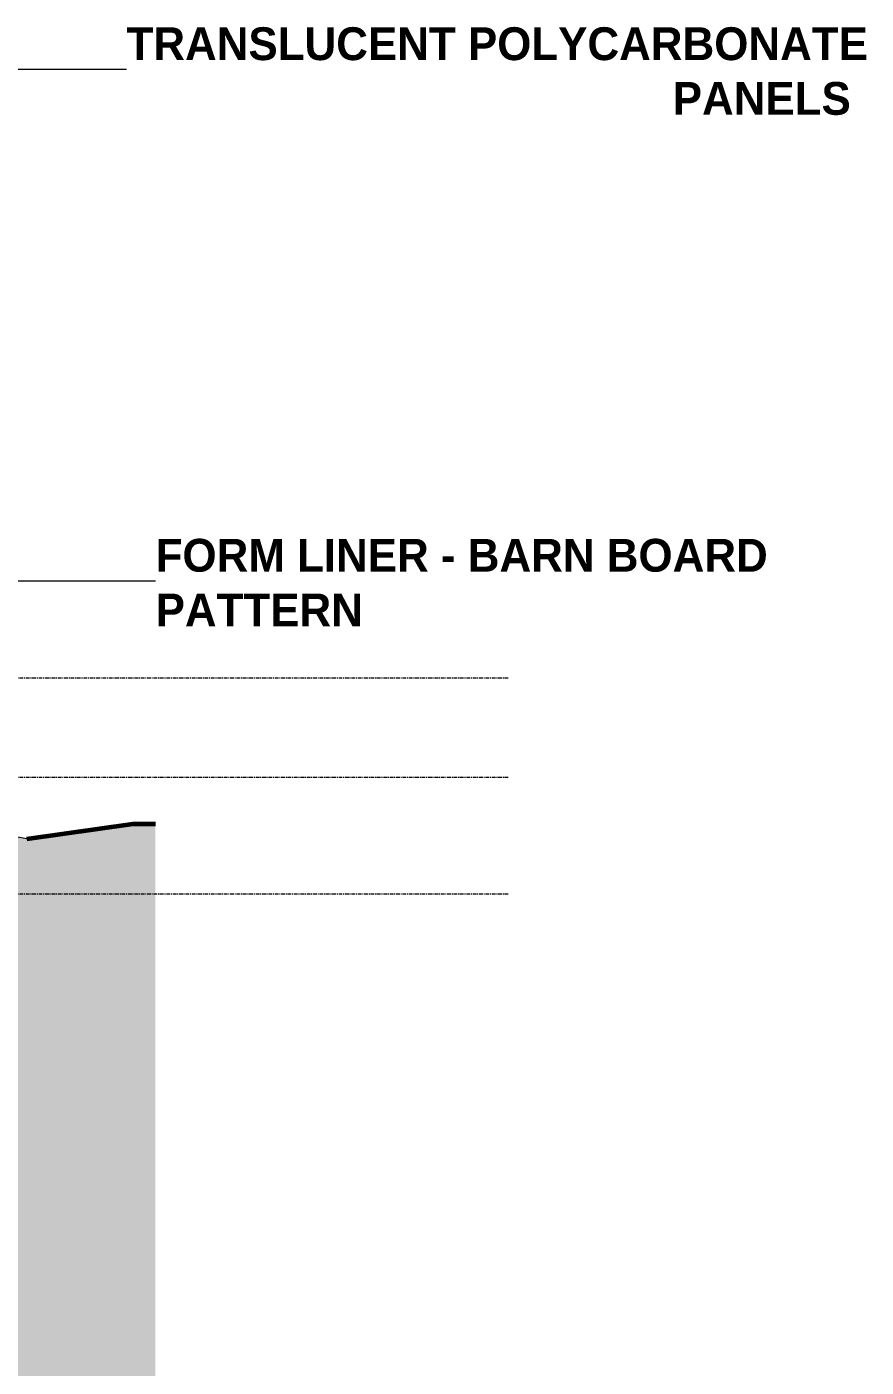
# Model space of a CAD drawing. Header units: inches. Extents: x -9021 to -6963, y -226 to 478.
# Drawn here: x -7080 to -6965, y -62.5 to 121.3 of the extents above; entities that cross this region are included whole.
import ezdxf

# ---------------------------------------------------------------- set-up
doc = ezdxf.new("R2010")
doc.units = ezdxf.units.IN
doc.header["$MEASUREMENT"] = 0
doc.linetypes.add('Grid Line 1_2_', pattern=[0.8749999999999999, 0.4999999999999999, -0.125, 0.125, -0.125])
for name, color, linetype, lineweight in [('A-FLOR-LEVL-1', 51, 'Grid Line 1_2_', 9), ('C-TOPO', 7, 'Continuous', 9), ('C-TOPO-1', 7, 'Continuous', 60), ('G-ANNO-TEXT', 231, 'Continuous', 9)]:
    doc.layers.add(name, color=color, linetype=linetype, lineweight=lineweight)
doc.styles.add('Century Gothic_B', font='GOTHICB.TTF', dxfattribs={"height": 4.499999999999996})

msp = doc.modelspace()

# ---------------------------------------------------------------- hatches: boundary and pattern name
at = {"layer": 'C-TOPO'}
msp.add_hatch(color=256, dxfattribs=at).paths.add_polyline_path([(-7128.177509242105, -196.9090787343035), (-7062.389511321504, -196.9090787343035), (-7062.389511321504, 12), (-7065.505905946617, 11.99990982714036), (-7080.02857295483, 9.969771086430738), (-7091.186979521128, 12.00007979992321), (-7110.338759595121, 16.76178479432604), (-7120.895149969978, 18.23281369581923), (-7128.177509242105, 18.05146553621492), (-7128.177509242105, -121.5700787343035)], flags=0)

# ---------------------------------------------------------------- linework, layer by layer
at = {"layer": 'A-FLOR-LEVL-1'}
for p, q in [((-7014.028920662904, 32), (-7703.149673060239, 32)), ((-7014.028920662904, 18.37499999999999), (-7703.149673060239, 18.37499999999999)), ((-7014.028920662904, 2.374999999999998), (-7703.149673060239, 2.374999999999998))]:
    msp.add_line(p, q, dxfattribs=at)
at = {"layer": 'C-TOPO'}
for p, q in [((-7080.028873169365, 9.969765186309898), (-7091.186588013115, 12)), ((-7080.028873169365, 9.969765186309898), (-7065.50567980999, 12)), ((-7062.389511321504, 12), (-7065.50567980999, 12)), ((-7065.211012719559, 12), (-7065.50567980999, 12))]:
    msp.add_line(p, q, dxfattribs=at)
at = {"layer": 'C-TOPO-1'}
for p, q in [((-7080.028572954832, 9.969771086430624), (-7065.505260891978, 12)), ((-7065.505260891978, 12), (-7062.389511321506, 12))]:
    msp.add_line(p, q, dxfattribs=at)
at = {"layer": 'G-ANNO-TEXT'}
for p, q in [((-7086.05069483763, 115.4730427823192), (-7066.363837809111, 115.4730427823192)), ((-7083.55069483761, 45.33256793807934), (-7062.370924423285, 45.33256793807933))]:
    msp.add_line(p, q, dxfattribs=at)

# ---------------------------------------------------------------- texts
at = {"layer": 'G-ANNO-TEXT', "char_height": 4.499999999999996, "attachment_point": 1, "style": 'Century Gothic_B'}
for s, insert, width in [('TRANSLUCENT POLYCARBONATE', (-7066.363837809113, 121.2254049870436), 118.1699999999999), ('PANELS', (-6991.488837809113, 113.7254049870436), 27.42149999999998), ('FORM LINER - BARN BOARD', (-7062.370924423285, 51.08493014280374), 100.5959999999999), ('PATTERN', (-7062.370924423285, 43.58493014280374), 30.90599999999998)]:
    msp.add_mtext(s, dxfattribs=dict(at, insert=insert, width=width))

doc.saveas('drawing.dxf')
